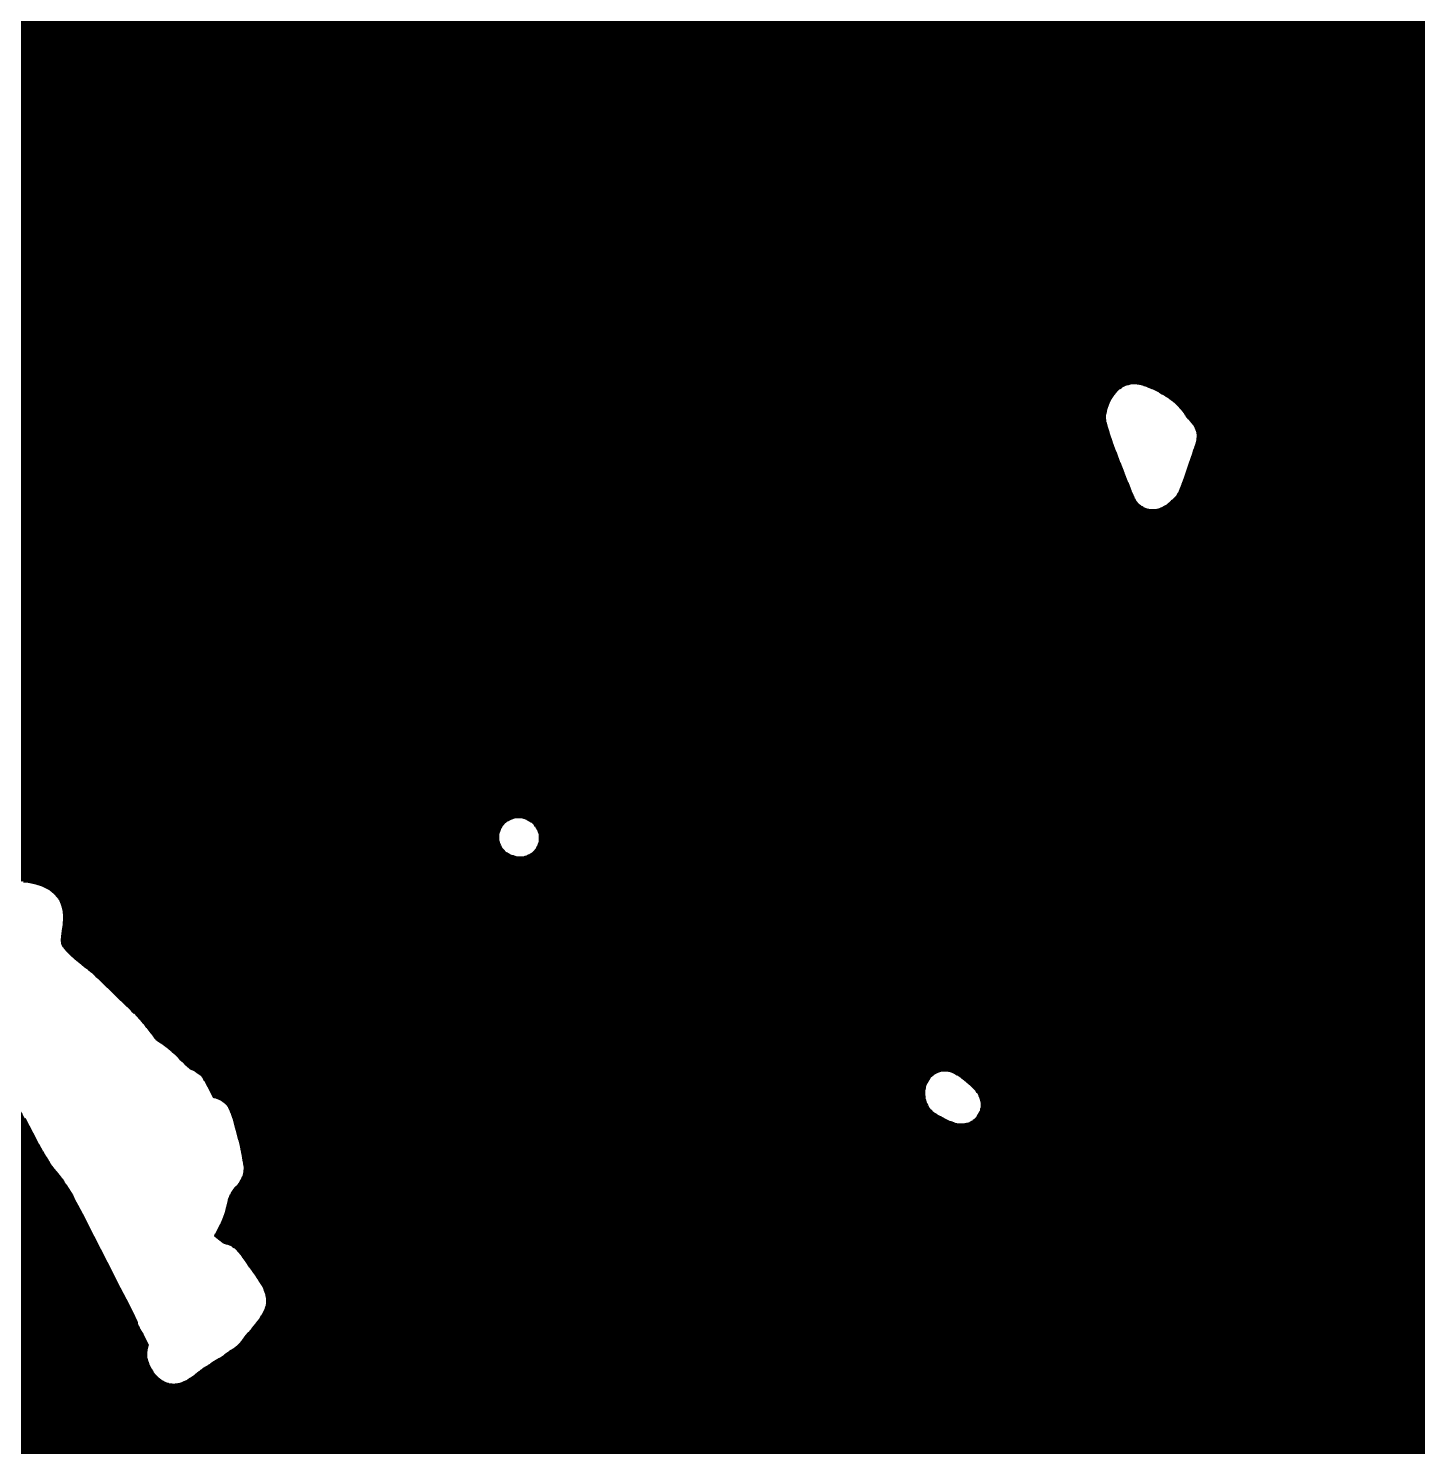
# Model space of a CAD drawing. Header units: metres. Extents: x 729569 to 733474, y 1423763 to 1426173.
# Drawn here: x 731712.4 to 731925.4, y 1425109 to 1425326.5 of the extents above; entities that cross this region are included whole.
import ezdxf

# ---------------------------------------------------------------- set-up
doc = ezdxf.new("R2010")
doc.units = ezdxf.units.M
for name, color, linetype in [('GREEN_AREA', 7, 'Continuous'), ('PARCEL_BORDER', 7, 'Continuous'), ('PARCEL_L', 7, 'Continuous'), ('PARCEL_S', 7, 'Continuous'), ('ROADS_LOCAL', 7, 'Continuous'), ('ROADS_MAIN', 7, 'Continuous')]:
    doc.layers.add(name, color=color, linetype=linetype)

msp = doc.modelspace()

# ---------------------------------------------------------------- hatches: boundary and pattern name
at = {"layer": 'GREEN_AREA', "true_color": 0x96c896}
h = msp.add_hatch(dxfattribs=at)
h.set_pattern_fill('SOLID')
h.paths.add_polyline_path([(731883.71, 1425271.7), (731883.06, 1425271.89), (731882.47, 1425272.01), (731882.18, 1425272.05), (731881.89, 1425272.06), (731881.59, 1425272.05), (731881.01, 1425271.94), (731880.72, 1425271.86), (731880.44, 1425271.76), (731880.17, 1425271.62), (731879.92, 1425271.47), (731879.45, 1425271.09), (731879.25, 1425270.9), (731879.07, 1425270.69), (731878.78, 1425270.33), (731878.57, 1425270.04), (731878.27, 1425269.55), (731878.07, 1425269.19), (731877.83, 1425268.65), (731877.72, 1425268.37), (731877.52, 1425267.54), (731877.46, 1425267.19), (731877.45, 1425266.77), (731877.48, 1425266.35), (731877.57, 1425265.88), (731877.72, 1425265.29), (731878.01, 1425264.39), (731878.48, 1425263.03), (731879.67, 1425259.84), (731880.89, 1425256.76), (731881.39, 1425255.53), (731881.85, 1425254.47), (731881.99, 1425254.21), (731882.14, 1425253.94), (731882.32, 1425253.7), (731882.54, 1425253.46), (731882.86, 1425253.19), (731833.56, 1425282.1), (731846.49, 1425304.15), (731918.21, 1425262.09), (731905.28, 1425240.04), (731883.44, 1425252.85), (731883.87, 1425252.69), (731884.2, 1425252.62), (731884.55, 1425252.57), (731884.84, 1425252.57), (731885.13, 1425252.59), (731885.48, 1425252.64), (731885.72, 1425252.7), (731886.1, 1425252.84), (731886.51, 1425253.04), (731886.98, 1425253.33), (731887.44, 1425253.73), (731887.67, 1425253.97), (731888, 1425254.22), (731888.24, 1425254.42), (731888.45, 1425254.64), (731888.64, 1425254.89), (731888.8, 1425255.15), (731888.93, 1425255.43), (731889.1, 1425255.84), (731890.05, 1425258.53), (731891.41, 1425262.47), (731891.6, 1425263.1), (731891.67, 1425263.51), (731891.69, 1425263.81), (731891.69, 1425264.1), (731891.66, 1425264.4), (731891.59, 1425264.69), (731891.5, 1425264.97), (731891.39, 1425265.24), (731891.24, 1425265.5), (731891.08, 1425265.74), (731890.81, 1425266.04), (731890.61, 1425266.31), (731890.41, 1425266.53), (731890.08, 1425266.84), (731889.88, 1425267.21), (731889.75, 1425267.41), (731889.31, 1425268.01), (731888.86, 1425268.52), (731888.53, 1425268.86), (731888, 1425269.32), (731887.47, 1425269.72), (731886.85, 1425270.15), (731886.29, 1425270.5), (731885.74, 1425270.82), (731885.21, 1425271.09), (731884.32, 1425271.48), (731883.71, 1425271.7)])
h.paths.add_polyline_path([(731857.43, 1425268.22), (731870.26, 1425290.09), (731846.52, 1425304.01), (731833.69, 1425282.13), (731857.43, 1425268.22)])
h = msp.add_hatch(dxfattribs=at)
h.set_pattern_fill('SOLID')
h.paths.add_polyline_path([(731929.44, 1425255.51), (731844.32, 1425110.34), (731843.44, 1425110.85), (731928.56, 1425256.02), (731929.44, 1425255.51)])
h = msp.add_hatch(dxfattribs=at)
h.set_pattern_fill('SOLID')
h.paths.add_polyline_path([(731701.41, 1425176.21), (731706.44, 1425169.43), (731706.48, 1425169.26), (731706.58, 1425168.99), (731706.8, 1425168.53), (731708.35, 1425165.83), (731709.23, 1425164.24), (731710.03, 1425162.72), (731713.45, 1425156.09), (731714.15, 1425154.77), (731715.01, 1425153.3), (731715.62, 1425152.37), (731716.23, 1425151.53), (731717.06, 1425150.55), (731717.26, 1425150.29), (731718.08, 1425149.07), (731718.77, 1425147.95), (731719.11, 1425147.37), (731719.86, 1425145.95), (731723.32, 1425139.23), (731728.91, 1425128.27), (731728.98, 1425127.95), (731729.05, 1425127.67), (731729.15, 1425127.41), (731729.38, 1425126.99), (731729.5, 1425126.78), (731729.67, 1425126.55), (731729.74, 1425126.43), (731730.42, 1425125.07), (731730.67, 1425124.55), (731730.59, 1425124.35), (731730.53, 1425124.07), (731730.42, 1425123.43), (731730.41, 1425123.1), (731730.44, 1425122.77), (731730.59, 1425122.1), (731730.66, 1425121.86), (731730.75, 1425121.63), (731730.94, 1425121.2), (731731.14, 1425120.83), (731731.4, 1425120.41), (731731.54, 1425120.2), (731731.7, 1425120), (731732.16, 1425119.51), (731732.6, 1425119.16), (731732.87, 1425118.98), (731733.3, 1425118.76), (731733.54, 1425118.67), (731733.79, 1425118.59), (731734.12, 1425118.52), (731734.38, 1425118.49), (731734.69, 1425118.47), (731734.94, 1425118.49), (731735.18, 1425118.52), (731735.66, 1425118.62), (731736.25, 1425118.85), (731736.64, 1425119.04), (731737.3, 1425119.45), (731737.92, 1425119.89), (731738.91, 1425120.68), (731720.87, 1425089.91), (731649.15, 1425131.96), (731685.57, 1425194.07), (731633.22, 1425224.77), (731633.34, 1425224.77), (731692.96, 1425189.81), (731692.96, 1425189.52), (731692.99, 1425189.24), (731693.09, 1425188.79), (731693.17, 1425188.53), (731693.45, 1425187.87), (731694.02, 1425186.84), (731694.96, 1425185.33), (731696.05, 1425183.72), (731697.3, 1425181.92), (731698.65, 1425180.01), (731701.41, 1425176.21)])
h.paths.add_polyline_path([(731693.17, 1425188.25), (731693.07, 1425188.5), (731692.95, 1425188.95), (731692.89, 1425189.23), (731692.87, 1425189.51), (731692.86, 1425189.75), (731685.64, 1425193.99), (731671.04, 1425169.09), (731694.77, 1425155.18), (731704.53, 1425171.82), (731702.6, 1425174.42), (731699.95, 1425178.04), (731697.21, 1425181.86), (731695.97, 1425183.66), (731694.88, 1425185.28), (731694.01, 1425186.65), (731693.49, 1425187.58), (731693.17, 1425188.25)])
h = msp.add_hatch(dxfattribs=at)
h.set_pattern_fill('SOLID')
h.paths.add_polyline_path([(731850.87, 1425160.39), (731851.31, 1425160.03), (731852, 1425159.6), (731852.79, 1425159.17), (731853.58, 1425158.81), (731856.6, 1425157.04), (731833.08, 1425116.92), (731761.37, 1425158.98), (731784.89, 1425199.09), (731850.87, 1425160.39)])
h.paths.add_polyline_path([(731847.65, 1425141.96), (731776.1, 1425183.91), (731761.5, 1425159.01), (731833.05, 1425117.06), (731847.65, 1425141.96)])
h = msp.add_hatch(dxfattribs=at)
h.set_pattern_fill('SOLID')
h.paths.add_polyline_path([(731746.97, 1425135.71), (731745.79, 1425137.4), (731745.18, 1425138.23), (731744.59, 1425138.97), (731744.17, 1425139.42), (731743.96, 1425139.59), (731743.74, 1425139.74), (731743.5, 1425139.88), (731743.25, 1425139.99), (731742.99, 1425140.08), (731742.42, 1425140.23), (731741, 1425141.29), (731741.55, 1425142.31), (731741.95, 1425143.11), (731742.4, 1425144.12), (731742.58, 1425144.67), (731742.78, 1425145.38), (731743.11, 1425146.76), (731743.18, 1425146.99), (731743.43, 1425147.58), (731743.54, 1425147.82), (731743.8, 1425148.26), (731743.91, 1425148.4), (731744.34, 1425148.87), (731744.68, 1425149.27), (731744.88, 1425149.52), (731745.04, 1425149.8), (731745.28, 1425150.29), (731745.38, 1425150.54), (731745.45, 1425150.81), (731745.49, 1425151.08), (731745.54, 1425151.61), (731745.54, 1425151.89), (731745.51, 1425152.15), (731745.47, 1425152.4), (731745.33, 1425153.02), (731745.17, 1425154.08), (731745.06, 1425154.62), (731744.71, 1425156.07), (731744.15, 1425158.21), (731743.81, 1425159.36), (731743.54, 1425160.15), (731757.32, 1425152.07), (731747.38, 1425135.12), (731746.97, 1425135.71)])
at = {"layer": 'PARCEL_L', "true_color": 0xffffc8}
h = msp.add_hatch(dxfattribs=at)
h.set_pattern_fill('SOLID')
h.paths.add_polyline_path([(731816.1, 1425416.69), (731820.03, 1425412.54), (731820.38, 1425412.2), (731820.76, 1425411.91), (731883.47, 1425367.22), (731850.53, 1425311.05), (731778.81, 1425353.1), (731816.1, 1425416.69)])
h = msp.add_hatch(dxfattribs=at)
h.set_pattern_fill('SOLID')
h.paths.add_polyline_path([(731738.32, 1425284.04), (731666.6, 1425326.09), (731703.05, 1425388.25), (731774.77, 1425346.2), (731738.32, 1425284.04)])
h = msp.add_hatch(dxfattribs=at)
h.set_pattern_fill('SOLID')
h.paths.add_polyline_path([(731883.47, 1425367.22), (731951.44, 1425318.77), (731922.25, 1425269), (731850.53, 1425311.05), (731883.47, 1425367.22)])
h = msp.add_hatch(dxfattribs=at)
h.set_pattern_fill('SOLID')
h.paths.add_polyline_path([(731810.04, 1425241.98), (731738.32, 1425284.04), (731774.77, 1425346.2), (731846.49, 1425304.15), (731810.04, 1425241.98)])
h = msp.add_hatch(dxfattribs=at)
h.set_pattern_fill('SOLID')
h.paths.add_polyline_path([(731666.6, 1425326.09), (731738.32, 1425284.04), (731689.65, 1425201.03), (731646.54, 1425226.3), (731646.78, 1425226.64), (731647.09, 1425227.15), (731647.35, 1425227.65), (731647.45, 1425227.92), (731647.56, 1425228.33), (731647.62, 1425228.66), (731647.63, 1425228.99), (731647.62, 1425229.32), (731647.56, 1425229.73), (731647.48, 1425230.01), (731647.38, 1425230.29), (731647.25, 1425230.55), (731647.1, 1425230.8), (731646.93, 1425231.03), (731646.73, 1425231.25), (731646.46, 1425231.48), (731646.46, 1425232.86), (731646.35, 1425234.16), (731646.27, 1425234.6), (731646.09, 1425235.33), (731646.01, 1425235.62), (731645.89, 1425235.9), (731645.68, 1425236.35), (731645.51, 1425236.64), (731645.13, 1425237.15), (731644.96, 1425237.35), (731644.66, 1425237.63), (731644.33, 1425237.88), (731643.99, 1425238.09), (731643.48, 1425238.32), (731643.18, 1425238.43), (731642.87, 1425238.51), (731642.13, 1425238.64), (731641.07, 1425238.66), (731640.7, 1425238.65), (731639.54, 1425238.52), (731637.96, 1425238.23), (731636.71, 1425237.94), (731635.37, 1425237.6), (731635.19, 1425237.65), (731634.86, 1425237.7), (731634.33, 1425237.75), (731634.07, 1425237.75), (731633.81, 1425237.72), (731633.56, 1425237.67), (731632.98, 1425237.52), (731632.11, 1425237.26), (731629.36, 1425236.37), (731623.52, 1425239.8), (731622.96, 1425240.32), (731622.45, 1425240.76), (731621.82, 1425241.27), (731621.32, 1425241.65), (731620.78, 1425242.04), (731620.18, 1425242.43), (731619.33, 1425242.89), (731618.14, 1425243.44), (731666.6, 1425326.09)])
h = msp.add_hatch(dxfattribs=at)
h.set_pattern_fill('SOLID')
h.paths.add_polyline_path([(731738.32, 1425284.04), (731810.04, 1425241.98), (731788.56, 1425205.36), (731788.35, 1425205.42), (731788.06, 1425205.49), (731787.76, 1425205.52), (731787.46, 1425205.52), (731787.16, 1425205.49), (731786.87, 1425205.44), (731786.46, 1425205.31), (731786.16, 1425205.18), (731785.88, 1425205.03), (731785.55, 1425204.81), (731785.33, 1425204.62), (731785.13, 1425204.41), (731784.94, 1425204.18), (731784.78, 1425203.93), (731784.65, 1425203.67), (731784.54, 1425203.39), (731784.46, 1425203.11), (731784.41, 1425202.82), (731784.39, 1425202.53), (731784.39, 1425202.23), (731784.42, 1425201.94), (731784.49, 1425201.65), (731784.58, 1425201.37), (731784.69, 1425201.1), (731784.84, 1425200.84), (731785.01, 1425200.6), (731785.2, 1425200.38), (731785.49, 1425200.11), (731761.37, 1425158.98), (731721.08, 1425182.6), (731720.99, 1425182.67), (731720.31, 1425183.2), (731719.59, 1425183.8), (731718.87, 1425184.44), (731718.26, 1425185.07), (731717.82, 1425185.62), (731717.62, 1425185.97), (731717.55, 1425186.21), (731717.52, 1425186.63), (731717.56, 1425187.27), (731717.78, 1425188.97), (731717.85, 1425189.97), (731717.85, 1425190.41), (731717.81, 1425190.98), (731717.77, 1425191.28), (731717.71, 1425191.57), (731717.5, 1425192.23), (731717.27, 1425192.72), (731716.97, 1425193.18), (731716.74, 1425193.47), (731716.38, 1425193.85), (731716.07, 1425194.12), (731715.55, 1425194.51), (731714.85, 1425194.89), (731714.63, 1425194.99), (731713.72, 1425195.31), (731713.35, 1425195.4), (731712.39, 1425195.58), (731711.62, 1425195.67), (731709.98, 1425195.8), (731709.19, 1425195.84), (731708.31, 1425195.82), (731707.5, 1425195.75), (731705.59, 1425195.45), (731705, 1425195.38), (731704.31, 1425195.34), (731701.59, 1425195.23), (731700.74, 1425195.16), (731699.86, 1425195.04), (731689.65, 1425201.03), (731738.32, 1425284.04)])
h = msp.add_hatch(dxfattribs=at)
h.set_pattern_fill('SOLID')
h.paths.add_polyline_path([(731905.28, 1425240.04), (731856.6, 1425157.04), (731853.58, 1425158.81), (731854.23, 1425158.57), (731854.7, 1425158.45), (731855.26, 1425158.36), (731855.6, 1425158.36), (731856.03, 1425158.41), (731856.3, 1425158.47), (731856.57, 1425158.55), (731856.83, 1425158.66), (731857.08, 1425158.79), (731857.31, 1425158.95), (731857.55, 1425159.14), (731857.77, 1425159.36), (731857.97, 1425159.59), (731858.14, 1425159.84), (731858.28, 1425160.11), (731858.4, 1425160.4), (731858.49, 1425160.72), (731858.55, 1425161.01), (731858.57, 1425161.31), (731858.57, 1425161.6), (731858.54, 1425161.9), (731858.48, 1425162.18), (731858.35, 1425162.56), (731858.23, 1425162.84), (731858.09, 1425163.11), (731857.75, 1425163.57), (731857.49, 1425163.86), (731856.96, 1425164.39), (731856.22, 1425165.02), (731855.45, 1425165.62), (731855, 1425165.94), (731854.58, 1425166.2), (731854.37, 1425166.32), (731854.06, 1425166.45), (731853.78, 1425166.55), (731853.49, 1425166.62), (731853.2, 1425166.66), (731852.88, 1425166.67), (731852.56, 1425166.66), (731852.26, 1425166.6), (731851.95, 1425166.52), (731851.66, 1425166.41), (731851.36, 1425166.25), (731851.09, 1425166.07), (731850.84, 1425165.86), (731850.62, 1425165.63), (731850.38, 1425165.34), (731850.22, 1425165.08), (731850.02, 1425164.68), (731849.91, 1425164.36), (731849.83, 1425164.03), (731849.74, 1425163.5), (731849.73, 1425163.2), (731849.76, 1425162.61), (731849.8, 1425162.33), (731849.95, 1425161.79), (731850.05, 1425161.53), (731850.17, 1425161.27), (731850.31, 1425161.03), (731850.48, 1425160.8), (731850.67, 1425160.58), (731850.86, 1425160.41), (731784.89, 1425199.09), (731785.49, 1425200.11), (731785.64, 1425199.99), (731785.89, 1425199.83), (731786.15, 1425199.7), (731786.42, 1425199.59), (731786.71, 1425199.51), (731787.11, 1425199.4), (731787.4, 1425199.34), (731787.69, 1425199.32), (731787.98, 1425199.32), (731788.27, 1425199.35), (731788.56, 1425199.41), (731788.84, 1425199.5), (731789.11, 1425199.61), (731789.37, 1425199.75), (731789.61, 1425199.91), (731789.84, 1425200.1), (731790.04, 1425200.3), (731790.23, 1425200.53), (731790.39, 1425200.77), (731790.53, 1425201.03), (731790.64, 1425201.3), (731790.72, 1425201.58), (731790.78, 1425201.87), (731790.81, 1425202.16), (731790.81, 1425202.47), (731790.78, 1425202.76), (731790.73, 1425203.05), (731790.64, 1425203.33), (731790.53, 1425203.6), (731790.39, 1425203.86), (731790.23, 1425204.11), (731790.01, 1425204.38), (731789.8, 1425204.59), (731789.5, 1425204.85), (731789.17, 1425205.07), (731788.91, 1425205.21), (731788.56, 1425205.36), (731833.56, 1425282.1), (731882.86, 1425253.19), (731883, 1425253.09), (731883.26, 1425252.93), (731883.44, 1425252.85), (731905.28, 1425240.04)])
h = msp.add_hatch(dxfattribs=at)
h.set_pattern_fill('SOLID')
h.paths.add_polyline_path([(731964.71, 1425151.29), (731892.99, 1425193.35), (731929.44, 1425255.51), (732001.16, 1425213.46), (731964.71, 1425151.29)])
h = msp.add_hatch(dxfattribs=at)
h.set_pattern_fill('SOLID')
h.paths.add_polyline_path([(731892.99, 1425193.35), (731964.71, 1425151.29), (731916.04, 1425068.29), (731844.32, 1425110.34), (731892.99, 1425193.35)])
h = msp.add_hatch(dxfattribs=at)
h.set_pattern_fill('SOLID')
h.paths.add_polyline_path([(731757.32, 1425152.07), (731829.04, 1425110.02), (731792.59, 1425047.86), (731720.87, 1425089.91), (731738.91, 1425120.68), (731739.23, 1425120.93), (731739.76, 1425121.23), (731740.38, 1425121.61), (731743.25, 1425123.48), (731743.98, 1425123.98), (731744.47, 1425124.37), (731744.87, 1425124.78), (731745.09, 1425125.03), (731745.62, 1425125.76), (731746.72, 1425127.06), (731747.29, 1425127.76), (731747.94, 1425128.62), (731748.39, 1425129.31), (731748.54, 1425129.58), (731748.72, 1425129.97), (731748.85, 1425130.35), (731748.92, 1425130.65), (731748.96, 1425130.98), (731748.98, 1425131.35), (731748.96, 1425131.73), (731748.9, 1425132.17), (731748.84, 1425132.44), (731748.75, 1425132.71), (731748.56, 1425133.19), (731748.26, 1425133.73), (731747.38, 1425135.12), (731757.32, 1425152.07)])
at = {"layer": 'PARCEL_S', "true_color": 0xffc8c8}
h = msp.add_hatch(dxfattribs=at)
h.set_pattern_fill('SOLID')
h.paths.add_polyline_path([(731833.69, 1425282.13), (731846.52, 1425304.01), (731870.26, 1425290.09), (731857.43, 1425268.22), (731833.69, 1425282.13)])
h = msp.add_hatch(dxfattribs=at)
h.set_pattern_fill('SOLID')
h.paths.add_polyline_path([(731799.84, 1425170), (731785.24, 1425145.1), (731761.5, 1425159.01), (731776.1, 1425183.91), (731799.84, 1425170)])
h = msp.add_hatch(dxfattribs=at)
h.set_pattern_fill('SOLID')
h.paths.add_polyline_path([(731799.84, 1425170), (731823.74, 1425155.98), (731809.14, 1425131.08), (731785.24, 1425145.1), (731799.84, 1425170)])
h = msp.add_hatch(dxfattribs=at)
h.set_pattern_fill('SOLID')
h.paths.add_polyline_path([(731823.74, 1425155.98), (731847.65, 1425141.96), (731833.05, 1425117.06), (731809.14, 1425131.08), (731823.74, 1425155.98)])
at = {"layer": 'ROADS_LOCAL', "true_color": 0xff00ff}
h = msp.add_hatch(dxfattribs=at)
h.set_pattern_fill('SOLID')
h.paths.add_polyline_path([(731558.73, 1425472.87), (731559.37, 1425473.97), (731559.56, 1425474.09), (731560.06, 1425474.51), (731560.51, 1425474.97), (731560.92, 1425475.48), (731561.27, 1425476.02), (731561.57, 1425476.59), (731561.81, 1425477.19), (731561.99, 1425477.82), (731562.11, 1425478.45), (731562.13, 1425478.68), (731562.78, 1425479.77), (731922.25, 1425269), (731921.61, 1425267.9), (731921.42, 1425267.77), (731920.92, 1425267.36), (731920.47, 1425266.9), (731920.07, 1425266.39), (731919.71, 1425265.85), (731919.41, 1425265.27), (731919.17, 1425264.67), (731918.99, 1425264.05), (731918.87, 1425263.42), (731918.85, 1425263.19), (731918.21, 1425262.09), (731558.73, 1425472.87)])
h = msp.add_hatch(dxfattribs=at)
h.set_pattern_fill('SOLID')
h.paths.add_polyline_path([(731743.54, 1425160.15), (731743.4, 1425160.49), (731743.21, 1425160.87), (731743.01, 1425161.2), (731742.86, 1425161.39), (731742.69, 1425161.57), (731742.47, 1425161.78), (731742.26, 1425161.94), (731742.04, 1425162.08), (731741.75, 1425162.24), (731741.51, 1425162.34), (731741.26, 1425162.42), (731740.84, 1425162.51), (731739.62, 1425164.88), (731739.29, 1425165.42), (731739.13, 1425165.64), (731738.95, 1425165.85), (731738.75, 1425166.05), (731738.53, 1425166.22), (731738.03, 1425166.56), (731737.73, 1425166.71), (731737.4, 1425166.85), (731736.83, 1425167.34), (731736.01, 1425168.07), (731734.41, 1425169.64), (731733.89, 1425170.11), (731733.29, 1425170.57), (731732.37, 1425171.17), (731732.18, 1425171.31), (731732.02, 1425171.43), (731731.83, 1425171.64), (731731.48, 1425172.07), (731730.03, 1425173.94), (731729.52, 1425174.53), (731729.04, 1425175.05), (731728.62, 1425175.48), (731722.13, 1425181.74), (731721.63, 1425182.17), (731721.08, 1425182.6), (731833.08, 1425116.92), (731832.44, 1425115.83), (731832.25, 1425115.7), (731831.76, 1425115.29), (731831.3, 1425114.82), (731830.9, 1425114.32), (731830.54, 1425113.78), (731830.24, 1425113.2), (731830, 1425112.6), (731829.82, 1425111.98), (731829.7, 1425111.34), (731829.68, 1425111.12), (731829.04, 1425110.02), (731743.54, 1425160.15)])
h = msp.add_hatch(dxfattribs=at)
h.set_pattern_fill('SOLID')
h.paths.add_polyline_path([(732065.49, 1424971.38), (731839.39, 1425103.95), (731840.03, 1425105.05), (731840.22, 1425105.18), (731840.72, 1425105.59), (731841.17, 1425106.05), (731841.58, 1425106.56), (731841.93, 1425107.1), (731842.23, 1425107.67), (731842.47, 1425108.27), (731842.65, 1425108.9), (731842.77, 1425109.53), (731842.8, 1425109.76), (731843.44, 1425110.85), (732070.28, 1424977.84), (732065.49, 1424971.38)])
at = {"layer": 'ROADS_MAIN', "true_color": 0xff0000}
h = msp.add_hatch(dxfattribs=at)
h.set_pattern_fill('SOLID')
h.paths.add_polyline_path([(731473.01, 1424502.83), (731473.03, 1424503.06), (731473.15, 1424503.69), (731473.33, 1424504.31), (731473.58, 1424504.92), (731473.88, 1424505.49), (731474.23, 1424506.03), (731474.64, 1424506.54), (731475.09, 1424507), (731475.59, 1424507.41), (731475.78, 1424507.54), (731562.18, 1424654.9), (731562.2, 1424655.13), (731562.32, 1424655.76), (731562.5, 1424656.39), (731562.74, 1424656.99), (731563.04, 1424657.56), (731563.4, 1424658.1), (731563.8, 1424658.61), (731564.26, 1424659.07), (731564.75, 1424659.49), (731564.94, 1424659.61), (731651.35, 1424806.97), (731651.37, 1424807.2), (731651.49, 1424807.84), (731651.67, 1424808.46), (731651.91, 1424809.06), (731652.21, 1424809.63), (731652.56, 1424810.17), (731652.97, 1424810.68), (731653.42, 1424811.14), (731653.92, 1424811.56), (731654.11, 1424811.69), (731740.51, 1424959.04), (731740.53, 1424959.27), (731740.65, 1424959.91), (731740.84, 1424960.53), (731741.08, 1424961.13), (731741.38, 1424961.7), (731741.73, 1424962.25), (731742.14, 1424962.75), (731742.59, 1424963.21), (731743.09, 1424963.63), (731743.28, 1424963.76), (731829.68, 1425111.12), (731829.7, 1425111.34), (731829.82, 1425111.98), (731830, 1425112.6), (731830.24, 1425113.2), (731830.54, 1425113.78), (731830.9, 1425114.32), (731831.3, 1425114.82), (731831.76, 1425115.29), (731832.25, 1425115.7), (731832.44, 1425115.83), (731918.85, 1425263.19), (731918.87, 1425263.42), (731918.99, 1425264.05), (731919.17, 1425264.67), (731919.41, 1425265.27), (731919.71, 1425265.85), (731920.07, 1425266.39), (731920.47, 1425266.9), (731920.92, 1425267.36), (731921.42, 1425267.77), (731921.61, 1425267.9), (731951.44, 1425318.77), (731961.25, 1425311.78), (731931.96, 1425261.83), (731931.94, 1425261.6), (731931.82, 1425260.97), (731931.64, 1425260.35), (731931.4, 1425259.75), (731931.1, 1425259.17), (731930.74, 1425258.63), (731930.34, 1425258.13), (731929.88, 1425257.66), (731929.39, 1425257.25), (731929.2, 1425257.12), (731842.8, 1425109.76), (731842.77, 1425109.53), (731842.65, 1425108.9), (731842.47, 1425108.27), (731842.23, 1425107.67), (731841.93, 1425107.1), (731841.58, 1425106.56), (731841.17, 1425106.05), (731840.72, 1425105.59), (731840.22, 1425105.18), (731840.03, 1425105.05), (731753.63, 1424957.69), (731753.61, 1424957.46), (731753.49, 1424956.82), (731753.31, 1424956.2), (731753.06, 1424955.6), (731752.76, 1424955.03), (731752.41, 1424954.49), (731752, 1424953.98), (731751.55, 1424953.52), (731751.05, 1424953.1), (731750.86, 1424952.97), (731664.46, 1424805.62), (731664.44, 1424805.39), (731664.32, 1424804.75), (731664.14, 1424804.13), (731663.9, 1424803.53), (731663.6, 1424802.96), (731663.24, 1424802.41), (731662.84, 1424801.91), (731662.38, 1424801.45), (731661.89, 1424801.03), (731661.7, 1424800.9), (731575.29, 1424653.54), (731575.27, 1424653.32), (731575.15, 1424652.68), (731574.97, 1424652.06), (731574.73, 1424651.46), (731574.43, 1424650.88), (731574.08, 1424650.34), (731573.67, 1424649.84), (731573.22, 1424649.38), (731572.72, 1424648.96), (731572.53, 1424648.83), (731486.13, 1424501.47), (731486.11, 1424501.25), (731485.99, 1424500.61), (731485.81, 1424499.99), (731485.56, 1424499.39), (731485.26, 1424498.81), (731484.91, 1424498.27), (731484.5, 1424497.77), (731484.05, 1424497.3), (731483.55, 1424496.89), (731483.36, 1424496.76), (731453.4, 1424445.65), (731453.29, 1424446.02), (731453.21, 1424446.4), (731452.94, 1424448.37), (731452.79, 1424449.29), (731452.66, 1424449.95), (731452.44, 1424450.77), (731452.14, 1424451.6), (731451.85, 1424452.31), (731451.47, 1424453.06), (731451.27, 1424453.41), (731451.03, 1424453.75), (731450.86, 1424453.97), (731450.67, 1424454.17), (731450.25, 1424454.57), (731449.99, 1424454.75), (731449.64, 1424454.96), (731449.34, 1424455.1), (731448.98, 1424455.23), (731448.63, 1424455.3), (731448.35, 1424455.34), (731447.94, 1424455.36), (731447.66, 1424455.34), (731447.38, 1424455.3), (731446.94, 1424455.19), (731446.7, 1424455.11), (731446.2, 1424454.88), (731445.68, 1424454.56), (731444.76, 1424454.64), (731473.01, 1424502.83)])

# ---------------------------------------------------------------- linework, layer by layer
at = {"layer": 'PARCEL_BORDER', "lineweight": 50, "true_color": 0x323232}
for points in [[(731816.1, 1425416.69), (731820.03, 1425412.54), (731820.38, 1425412.2), (731820.76, 1425411.91), (731883.47, 1425367.22), (731850.53, 1425311.05), (731778.81, 1425353.1), (731816.1, 1425416.69)], [(731738.32, 1425284.04), (731666.6, 1425326.09), (731703.05, 1425388.25), (731774.77, 1425346.2), (731738.32, 1425284.04)], [(731883.47, 1425367.22), (731951.44, 1425318.77), (731922.25, 1425269), (731850.53, 1425311.05), (731883.47, 1425367.22)], [(731810.04, 1425241.98), (731738.32, 1425284.04), (731774.77, 1425346.2), (731846.49, 1425304.15), (731810.04, 1425241.98)], [(731833.69, 1425282.13), (731846.52, 1425304.01), (731870.26, 1425290.09), (731857.43, 1425268.22), (731833.69, 1425282.13)], [(731905.28, 1425240.04), (731856.6, 1425157.04), (731853.58, 1425158.81), (731853.82, 1425158.72), (731854.23, 1425158.57), (731854.46, 1425158.5), (731854.7, 1425158.45), (731854.92, 1425158.4), (731855.26, 1425158.36), (731855.6, 1425158.36), (731855.94, 1425158.4), (731856.03, 1425158.41), (731856.3, 1425158.47), (731856.57, 1425158.55), (731856.83, 1425158.66), (731857.08, 1425158.79), (731857.31, 1425158.95), (731857.53, 1425159.12), (731857.55, 1425159.14), (731857.77, 1425159.36), (731857.97, 1425159.59), (731858.14, 1425159.84), (731858.28, 1425160.11), (731858.4, 1425160.4), (731858.48, 1425160.69), (731858.49, 1425160.72), (731858.55, 1425161.01), (731858.57, 1425161.31), (731858.57, 1425161.6), (731858.54, 1425161.9), (731858.48, 1425162.18), (731858.39, 1425162.47), (731858.35, 1425162.56), (731858.23, 1425162.84), (731858.09, 1425163.11), (731857.92, 1425163.35), (731857.75, 1425163.57), (731857.49, 1425163.86), (731857.11, 1425164.24), (731856.96, 1425164.39), (731856.33, 1425164.93), (731856.22, 1425165.02), (731855.56, 1425165.54), (731855.45, 1425165.62), (731855, 1425165.94), (731854.82, 1425166.06), (731854.58, 1425166.2), (731854.37, 1425166.32), (731854.16, 1425166.41), (731854.06, 1425166.45), (731853.78, 1425166.55), (731853.49, 1425166.62), (731853.2, 1425166.66), (731852.9, 1425166.68), (731852.88, 1425166.67), (731852.56, 1425166.66), (731852.26, 1425166.6), (731851.95, 1425166.52), (731851.66, 1425166.41), (731851.38, 1425166.26), (731851.36, 1425166.25), (731851.09, 1425166.07), (731850.84, 1425165.86), (731850.62, 1425165.63), (731850.57, 1425165.58), (731850.38, 1425165.34), (731850.22, 1425165.08), (731850.08, 1425164.8), (731850.02, 1425164.68), (731849.91, 1425164.36), (731849.83, 1425164.03), (731849.78, 1425163.81), (731849.74, 1425163.5), (731849.73, 1425163.2), (731849.74, 1425162.89), (731849.76, 1425162.61), (731849.8, 1425162.33), (731849.87, 1425162.06), (731849.95, 1425161.79), (731850.05, 1425161.53), (731850.17, 1425161.27), (731850.31, 1425161.03), (731850.48, 1425160.8), (731850.67, 1425160.58), (731850.86, 1425160.41), (731784.89, 1425199.09), (731785.49, 1425200.11), (731785.64, 1425199.99), (731785.89, 1425199.83), (731786.15, 1425199.7), (731786.42, 1425199.59), (731786.71, 1425199.51), (731786.8, 1425199.49), (731786.83, 1425199.48), (731787.11, 1425199.4), (731787.4, 1425199.34), (731787.69, 1425199.32), (731787.98, 1425199.32), (731788.27, 1425199.35), (731788.56, 1425199.41), (731788.84, 1425199.5), (731789.11, 1425199.61), (731789.37, 1425199.75), (731789.61, 1425199.91), (731789.84, 1425200.1), (731790.04, 1425200.3), (731790.23, 1425200.53), (731790.39, 1425200.77), (731790.53, 1425201.03), (731790.64, 1425201.3), (731790.72, 1425201.58), (731790.78, 1425201.87), (731790.81, 1425202.16), (731790.81, 1425202.45), (731790.81, 1425202.47), (731790.78, 1425202.76), (731790.73, 1425203.05), (731790.64, 1425203.33), (731790.53, 1425203.6), (731790.39, 1425203.86), (731790.23, 1425204.11), (731790.2, 1425204.15), (731790.01, 1425204.38), (731789.8, 1425204.59), (731789.71, 1425204.68), (731789.5, 1425204.85), (731789.28, 1425205), (731789.17, 1425205.07), (731788.91, 1425205.21), (731788.63, 1425205.33), (731788.56, 1425205.36), (731833.56, 1425282.1), (731882.86, 1425253.19), (731883, 1425253.09), (731883.26, 1425252.93), (731883.44, 1425252.85), (731905.28, 1425240.04)], [(731964.71, 1425151.29), (731892.99, 1425193.35), (731929.44, 1425255.51), (732001.16, 1425213.46), (731964.71, 1425151.29)], [(731892.99, 1425193.35), (731964.71, 1425151.29), (731916.04, 1425068.29), (731844.32, 1425110.34), (731892.99, 1425193.35)], [(731799.84, 1425170), (731785.24, 1425145.1), (731761.5, 1425159.01), (731776.1, 1425183.91), (731799.84, 1425170)], [(731799.84, 1425170), (731823.74, 1425155.98), (731809.14, 1425131.08), (731785.24, 1425145.1), (731799.84, 1425170)], [(731823.74, 1425155.98), (731847.65, 1425141.96), (731833.05, 1425117.06), (731809.14, 1425131.08), (731823.74, 1425155.98)]]:
    msp.add_lwpolyline(points, close=True, dxfattribs=at)
for points in [[(731666.6, 1425326.09), (731738.32, 1425284.04), (731689.65, 1425201.03)], [(731689.65, 1425201.03), (731738.32, 1425284.04), (731738.32, 1425284.04), (731810.04, 1425241.98), (731788.56, 1425205.36), (731788.35, 1425205.42), (731788.06, 1425205.49), (731787.76, 1425205.52), (731787.46, 1425205.52), (731787.16, 1425205.49), (731786.87, 1425205.44), (731786.58, 1425205.35), (731786.46, 1425205.31), (731786.16, 1425205.18), (731785.88, 1425205.03), (731785.8, 1425204.98), (731785.55, 1425204.81), (731785.33, 1425204.62), (731785.13, 1425204.41), (731784.94, 1425204.18), (731784.78, 1425203.93), (731784.65, 1425203.67), (731784.54, 1425203.39), (731784.46, 1425203.11), (731784.41, 1425202.82), (731784.39, 1425202.53), (731784.39, 1425202.23), (731784.42, 1425201.94), (731784.49, 1425201.65), (731784.58, 1425201.37), (731784.69, 1425201.1), (731784.84, 1425200.84), (731785.01, 1425200.6), (731785.2, 1425200.38), (731785.41, 1425200.17), (731785.49, 1425200.11), (731761.37, 1425158.98), (731721.08, 1425182.6), (731720.99, 1425182.67), (731720.31, 1425183.2), (731719.59, 1425183.8), (731718.87, 1425184.44), (731718.26, 1425185.07), (731717.82, 1425185.62), (731717.62, 1425185.97), (731717.55, 1425186.21), (731717.52, 1425186.63), (731717.56, 1425187.27), (731717.66, 1425188.1), (731717.78, 1425188.97), (731717.8, 1425189.17), (731717.85, 1425189.97), (731717.85, 1425190.41), (731717.81, 1425190.98), (731717.77, 1425191.28), (731717.71, 1425191.57), (731717.6, 1425191.94), (731717.5, 1425192.23), (731717.38, 1425192.5), (731717.27, 1425192.72), (731717.04, 1425193.08), (731716.97, 1425193.18), (731716.83, 1425193.37), (731716.74, 1425193.47), (731716.57, 1425193.66), (731716.38, 1425193.85), (731716.07, 1425194.12), (731715.75, 1425194.36), (731715.55, 1425194.51), (731715.33, 1425194.63), (731714.85, 1425194.89), (731714.63, 1425194.99), (731714.39, 1425195.08), (731713.72, 1425195.31), (731713.35, 1425195.4), (731712.62, 1425195.54), (731712.39, 1425195.58), (731711.62, 1425195.67)], [(731720.87, 1425089.91), (731738.91, 1425120.68), (731739.1, 1425120.83), (731739.23, 1425120.93), (731739.32, 1425120.98), (731739.46, 1425121.06), (731739.47, 1425121.07), (731739.68, 1425121.19), (731739.76, 1425121.23), (731740, 1425121.37), (731740.07, 1425121.42), (731740.38, 1425121.61), (731740.4, 1425121.62), (731740.97, 1425121.99), (731740.98, 1425122), (731741.71, 1425122.46), (731741.72, 1425122.47), (731742.5, 1425122.98), (731742.52, 1425122.99), (731743.25, 1425123.48), (731743.28, 1425123.5), (731743.86, 1425123.9), (731743.98, 1425123.98), (731744.29, 1425124.22), (731744.47, 1425124.37), (731744.64, 1425124.54), (731744.87, 1425124.78), (731745.09, 1425125.03), (731745.27, 1425125.26), (731745.36, 1425125.39), (731745.51, 1425125.61), (731745.62, 1425125.76), (731745.78, 1425125.96), (731746.19, 1425126.43), (731746.2, 1425126.44), (731746.72, 1425127.06), (731746.75, 1425127.1), (731747.29, 1425127.76), (731747.35, 1425127.84), (731747.84, 1425128.48), (731747.94, 1425128.62), (731748.24, 1425129.07), (731748.39, 1425129.31), (731748.54, 1425129.58), (731748.72, 1425129.97), (731748.77, 1425130.12), (731748.85, 1425130.35), (731748.91, 1425130.59), (731748.92, 1425130.65), (731748.96, 1425130.98), (731748.97, 1425131.06), (731748.98, 1425131.35), (731748.98, 1425131.49), (731748.96, 1425131.73), (731748.93, 1425131.96), (731748.9, 1425132.17), (731748.84, 1425132.44), (731748.75, 1425132.71), (731748.65, 1425132.97), (731748.56, 1425133.19), (731748.45, 1425133.41), (731748.26, 1425133.73), (731748.16, 1425133.9), (731747.96, 1425134.2), (731747.75, 1425134.53), (731747.74, 1425134.54), (731747.47, 1425134.97), (731747.42, 1425135.04), (731747.38, 1425135.12), (731757.32, 1425152.07), (731757.32, 1425152.07), (731829.04, 1425110.02), (731792.59, 1425047.86)]]:
    msp.add_lwpolyline(points, dxfattribs=at)
at = {"layer": 'PARCEL_BORDER', "lineweight": 50, "true_color": 0x326432}
for points in [[(731883.71, 1425271.7), (731883.45, 1425271.78), (731883.41, 1425271.79), (731883.06, 1425271.89), (731882.79, 1425271.95), (731882.47, 1425272.01), (731882.18, 1425272.05), (731881.89, 1425272.06), (731881.59, 1425272.05), (731881.3, 1425272), (731881.01, 1425271.94), (731880.72, 1425271.86), (731880.44, 1425271.76), (731880.17, 1425271.62), (731879.92, 1425271.47), (731879.68, 1425271.28), (731879.45, 1425271.09), (731879.25, 1425270.9), (731879.07, 1425270.69), (731878.78, 1425270.33), (731878.57, 1425270.04), (731878.27, 1425269.55), (731878.07, 1425269.19), (731877.83, 1425268.65), (731877.72, 1425268.37), (731877.64, 1425268.08), (731877.52, 1425267.54), (731877.46, 1425267.19), (731877.45, 1425266.84), (731877.45, 1425266.77), (731877.48, 1425266.35), (731877.51, 1425266.15), (731877.57, 1425265.88), (731877.68, 1425265.44), (731877.72, 1425265.29), (731877.98, 1425264.48), (731878.01, 1425264.39), (731878.46, 1425263.08), (731878.48, 1425263.03), (731879.04, 1425261.51), (731879.05, 1425261.48), (731879.66, 1425259.87), (731879.67, 1425259.84), (731880.29, 1425258.25), (731880.3, 1425258.23), (731880.88, 1425256.78), (731880.89, 1425256.76), (731881.38, 1425255.57), (731881.39, 1425255.53), (731881.68, 1425254.85), (731881.71, 1425254.78), (731881.85, 1425254.47), (731881.93, 1425254.31), (731881.99, 1425254.21), (731882.14, 1425253.94), (731882.32, 1425253.7), (731882.34, 1425253.68), (731882.54, 1425253.46), (731882.76, 1425253.26), (731882.86, 1425253.19), (731833.56, 1425282.1), (731846.49, 1425304.15), (731918.21, 1425262.09), (731905.28, 1425240.04), (731883.44, 1425252.85), (731883.53, 1425252.81), (731883.56, 1425252.8), (731883.87, 1425252.69), (731884.2, 1425252.62), (731884.26, 1425252.6), (731884.55, 1425252.57), (731884.84, 1425252.57), (731885.13, 1425252.59), (731885.24, 1425252.6), (731885.48, 1425252.64), (731885.72, 1425252.7), (731885.95, 1425252.78), (731886.1, 1425252.84), (731886.31, 1425252.93), (731886.51, 1425253.04), (731886.71, 1425253.15), (731886.98, 1425253.33), (731887.24, 1425253.55), (731887.44, 1425253.73), (731887.6, 1425253.89), (731887.67, 1425253.97), (731887.86, 1425254.1), (731888, 1425254.22), (731888.24, 1425254.42), (731888.45, 1425254.64), (731888.64, 1425254.89), (731888.8, 1425255.15), (731888.93, 1425255.43), (731889.05, 1425255.71), (731889.1, 1425255.84), (731889.34, 1425256.5), (731889.35, 1425256.53), (731889.68, 1425257.45), (731889.68, 1425257.47), (731890.05, 1425258.53), (731890.05, 1425258.54), (731890.43, 1425259.62), (731890.43, 1425259.62), (731890.76, 1425260.6), (731890.77, 1425260.6), (731891.02, 1425261.35), (731891.02, 1425261.36), (731891.15, 1425261.74), (731891.28, 1425262.1), (731891.41, 1425262.47), (731891.44, 1425262.56), (731891.53, 1425262.85), (731891.6, 1425263.1), (731891.64, 1425263.35), (731891.67, 1425263.51), (731891.69, 1425263.81), (731891.69, 1425264.1), (731891.66, 1425264.4), (731891.59, 1425264.69), (731891.5, 1425264.97), (731891.39, 1425265.24), (731891.24, 1425265.5), (731891.08, 1425265.74), (731890.88, 1425265.97), (731890.81, 1425266.04), (731890.79, 1425266.07), (731890.61, 1425266.31), (731890.41, 1425266.53), (731890.28, 1425266.67), (731890.1, 1425266.83), (731890.08, 1425266.84), (731890.05, 1425266.92), (731889.88, 1425267.21), (731889.75, 1425267.41), (731889.64, 1425267.57), (731889.41, 1425267.88), (731889.31, 1425268.01), (731889.01, 1425268.36), (731888.86, 1425268.52), (731888.53, 1425268.86), (731888.32, 1425269.05), (731888, 1425269.32), (731887.87, 1425269.42), (731887.47, 1425269.72), (731887.38, 1425269.79), (731886.94, 1425270.09), (731886.85, 1425270.15), (731886.4, 1425270.44), (731886.29, 1425270.5), (731885.87, 1425270.75), (731885.74, 1425270.82), (731885.33, 1425271.03), (731885.21, 1425271.09), (731884.81, 1425271.28), (731884.69, 1425271.32), (731884.32, 1425271.48), (731884.2, 1425271.53), (731883.87, 1425271.65), (731883.71, 1425271.7)], [(731929.44, 1425255.51), (731892.99, 1425193.35), (731844.32, 1425110.34), (731843.44, 1425110.85), (731928.56, 1425256.02), (731929.44, 1425255.51)], [(731850.87, 1425160.39), (731851.12, 1425160.18), (731851.31, 1425160.03), (731851.5, 1425159.9), (731852, 1425159.6), (731852.17, 1425159.5), (731852.79, 1425159.17), (731852.95, 1425159.1), (731853.58, 1425158.81), (731853.58, 1425158.81), (731856.6, 1425157.04), (731833.08, 1425116.92), (731761.37, 1425158.98), (731784.89, 1425199.09), (731850.86, 1425160.41), (731850.87, 1425160.39)], [(731746.97, 1425135.71), (731746.95, 1425135.75), (731746.39, 1425136.55), (731746.37, 1425136.57), (731745.79, 1425137.4), (731745.76, 1425137.43), (731745.22, 1425138.17), (731745.18, 1425138.23), (731744.76, 1425138.78), (731744.59, 1425138.97), (731744.36, 1425139.22), (731744.17, 1425139.42), (731743.96, 1425139.59), (731743.74, 1425139.74), (731743.5, 1425139.88), (731743.25, 1425139.99), (731742.99, 1425140.08), (731742.74, 1425140.15), (731742.46, 1425140.22), (731742.42, 1425140.23), (731742.24, 1425140.35), (731741.56, 1425140.86), (731741, 1425141.29), (731741.13, 1425141.54), (731741.14, 1425141.56), (731741.55, 1425142.31), (731741.58, 1425142.37), (731741.95, 1425143.11), (731742.02, 1425143.25), (731742.3, 1425143.88), (731742.4, 1425144.12), (731742.58, 1425144.67), (731742.64, 1425144.85), (731742.78, 1425145.38), (731742.81, 1425145.49), (731742.93, 1425145.99), (731742.94, 1425146.02), (731743.03, 1425146.45), (731743.11, 1425146.76), (731743.18, 1425146.99), (731743.3, 1425147.3), (731743.43, 1425147.58), (731743.54, 1425147.82), (731743.68, 1425148.05), (731743.8, 1425148.26), (731743.91, 1425148.4), (731744.08, 1425148.6), (731744.34, 1425148.87), (731744.46, 1425149), (731744.68, 1425149.27), (731744.88, 1425149.52), (731745.04, 1425149.8), (731745.17, 1425150.04), (731745.28, 1425150.29), (731745.38, 1425150.54), (731745.45, 1425150.81), (731745.49, 1425151.08), (731745.52, 1425151.34), (731745.54, 1425151.61), (731745.54, 1425151.89), (731745.51, 1425152.15), (731745.47, 1425152.4), (731745.4, 1425152.73), (731745.36, 1425152.91), (731745.33, 1425153.02), (731745.3, 1425153.24), (731745.3, 1425153.25), (731745.25, 1425153.61), (731745.24, 1425153.68), (731745.17, 1425154.08), (731745.15, 1425154.19), (731745.06, 1425154.62), (731745.04, 1425154.71), (731744.93, 1425155.19), (731744.92, 1425155.22), (731744.72, 1425156.04), (731744.71, 1425156.07), (731744.45, 1425157.09), (731744.44, 1425157.13), (731744.15, 1425158.21), (731744.14, 1425158.27), (731743.85, 1425159.25), (731743.81, 1425159.36), (731743.61, 1425159.98), (731743.54, 1425160.15), (731757.32, 1425152.07), (731747.38, 1425135.12), (731746.97, 1425135.71)]]:
    msp.add_lwpolyline(points, close=True, dxfattribs=at)
msp.add_lwpolyline([(731711.79, 1425159.31), (731712.39, 1425158.14), (731712.39, 1425158.13), (731712.96, 1425157.04), (731712.96, 1425157.03), (731713.45, 1425156.09), (731713.46, 1425156.07), (731713.84, 1425155.33), (731713.86, 1425155.3), (731714.12, 1425154.83), (731714.15, 1425154.77), (731714.44, 1425154.27), (731714.46, 1425154.24), (731714.73, 1425153.77), (731714.75, 1425153.74), (731715.01, 1425153.3), (731715.04, 1425153.26), (731715.3, 1425152.86), (731715.33, 1425152.81), (731715.58, 1425152.43), (731715.62, 1425152.37), (731715.87, 1425152.01), (731715.94, 1425151.91), (731716.23, 1425151.53), (731716.32, 1425151.41), (731716.59, 1425151.1), (731716.63, 1425151.05), (731716.87, 1425150.78), (731717.06, 1425150.55), (731717.26, 1425150.29), (731717.48, 1425149.97), (731717.76, 1425149.56), (731718.08, 1425149.07), (731718.42, 1425148.53), (731718.77, 1425147.95), (731719.11, 1425147.37), (731719.36, 1425146.9), (731719.86, 1425145.95), (731720.54, 1425144.63), (731721.38, 1425143.02), (731722.32, 1425141.19), (731723.32, 1425139.23), (731724.36, 1425137.21), (731725.38, 1425135.21), (731726.36, 1425133.3), (731727.24, 1425131.56), (731728, 1425130.06), (731728.6, 1425128.89), (731728.91, 1425128.27), (731728.93, 1425128.13), (731728.98, 1425127.95), (731729.05, 1425127.67), (731729.15, 1425127.41), (731729.28, 1425127.16), (731729.38, 1425126.99), (731729.5, 1425126.78), (731729.65, 1425126.58), (731729.67, 1425126.55), (731729.74, 1425126.43), (731730.04, 1425125.83), (731730.42, 1425125.07), (731730.67, 1425124.55), (731730.59, 1425124.35), (731730.53, 1425124.07), (731730.47, 1425123.75), (731730.42, 1425123.43), (731730.41, 1425123.1), (731730.44, 1425122.77), (731730.5, 1425122.45), (731730.59, 1425122.1), (731730.66, 1425121.86), (731730.75, 1425121.63), (731730.94, 1425121.2), (731731.14, 1425120.83), (731731.4, 1425120.41), (731731.54, 1425120.2), (731731.7, 1425120), (731731.95, 1425119.72), (731732.16, 1425119.51), (731732.4, 1425119.31), (731732.6, 1425119.16), (731732.87, 1425118.98), (731733.16, 1425118.83), (731733.3, 1425118.76), (731733.54, 1425118.67), (731733.79, 1425118.59), (731733.86, 1425118.57), (731734.12, 1425118.52), (731734.38, 1425118.49), (731734.44, 1425118.48), (731734.69, 1425118.47), (731734.94, 1425118.49), (731735.18, 1425118.52), (731735.33, 1425118.54), (731735.66, 1425118.62), (731735.97, 1425118.73), (731736.25, 1425118.85), (731736.64, 1425119.04), (731737.09, 1425119.31), (731737.3, 1425119.45), (731737.92, 1425119.89), (731738.02, 1425119.97), (731738.62, 1425120.44), (731738.65, 1425120.47), (731738.91, 1425120.68), (731720.87, 1425089.91)], dxfattribs=at)
at = {"layer": 'ROADS_LOCAL', "lineweight": 40, "true_color": 0xff00ff}
msp.add_lwpolyline([(731562.78, 1425479.77), (731922.25, 1425269), (731921.61, 1425267.9), (731921.42, 1425267.77), (731920.92, 1425267.36), (731920.47, 1425266.9), (731920.07, 1425266.39), (731919.71, 1425265.85), (731919.41, 1425265.27), (731919.17, 1425264.67), (731918.99, 1425264.05), (731918.87, 1425263.42), (731918.85, 1425263.19), (731918.21, 1425262.09), (731558.73, 1425472.87)], dxfattribs=at)
for points in [[(731743.54, 1425160.15), (731743.53, 1425160.18), (731743.4, 1425160.49), (731743.21, 1425160.87), (731743.14, 1425160.99), (731743.01, 1425161.2), (731742.86, 1425161.39), (731742.69, 1425161.57), (731742.66, 1425161.6), (731742.47, 1425161.78), (731742.26, 1425161.94), (731742.04, 1425162.08), (731741.98, 1425162.12), (731741.75, 1425162.24), (731741.51, 1425162.34), (731741.26, 1425162.42), (731741.14, 1425162.45), (731740.84, 1425162.51), (731740.83, 1425162.53), (731740.4, 1425163.38), (731739.98, 1425164.2), (731739.96, 1425164.25), (731739.62, 1425164.88), (731739.5, 1425165.1), (731739.29, 1425165.42), (731739.13, 1425165.64), (731738.95, 1425165.85), (731738.75, 1425166.05), (731738.53, 1425166.22), (731738.32, 1425166.38), (731738.03, 1425166.56), (731737.73, 1425166.71), (731737.5, 1425166.81), (731737.4, 1425166.85), (731737.19, 1425167.03), (731736.83, 1425167.34), (731736.42, 1425167.7), (731736.01, 1425168.07), (731735.64, 1425168.42), (731735.27, 1425168.8), (731734.87, 1425169.2), (731734.82, 1425169.25), (731734.41, 1425169.64), (731734.31, 1425169.74), (731733.89, 1425170.11), (731733.71, 1425170.26), (731733.29, 1425170.57), (731733.11, 1425170.7), (731732.73, 1425170.95), (731732.68, 1425170.98), (731732.37, 1425171.17), (731732.18, 1425171.31), (731732.02, 1425171.43), (731731.83, 1425171.64), (731731.48, 1425172.07), (731731.04, 1425172.63), (731730.58, 1425173.25), (731730.55, 1425173.27), (731730.1, 1425173.85), (731730.03, 1425173.94), (731729.62, 1425174.42), (731729.52, 1425174.53), (731729.1, 1425174.98), (731729.04, 1425175.05), (731728.67, 1425175.43), (731728.62, 1425175.48), (731728.25, 1425175.83), (731728.23, 1425175.85), (731727.85, 1425176.21), (731727.42, 1425176.63), (731726.98, 1425177.06), (731726.97, 1425177.07), (731726.36, 1425177.66), (731726.36, 1425177.66), (731725.66, 1425178.34), (731724.94, 1425179.03), (731724.28, 1425179.67), (731723.74, 1425180.19), (731723.4, 1425180.52), (731723.4, 1425180.52), (731723.05, 1425180.85), (731723.05, 1425180.86), (731722.75, 1425181.14), (731722.46, 1425181.42), (731722.13, 1425181.74), (731721.96, 1425181.9), (731721.63, 1425182.17), (731721.54, 1425182.24), (731721.08, 1425182.6), (731833.08, 1425116.92), (731832.44, 1425115.83), (731832.25, 1425115.7), (731831.76, 1425115.29), (731831.3, 1425114.82), (731830.9, 1425114.32), (731830.54, 1425113.78), (731830.24, 1425113.2), (731830, 1425112.6), (731829.82, 1425111.98), (731829.7, 1425111.34), (731829.68, 1425111.12), (731829.04, 1425110.02), (731743.54, 1425160.15)], [(732065.49, 1424971.38), (731839.39, 1425103.95), (731840.03, 1425105.05), (731840.22, 1425105.18), (731840.72, 1425105.59), (731841.17, 1425106.05), (731841.58, 1425106.56), (731841.93, 1425107.1), (731842.23, 1425107.67), (731842.47, 1425108.27), (731842.65, 1425108.9), (731842.77, 1425109.53), (731842.8, 1425109.76), (731843.44, 1425110.85), (732070.28, 1424977.84), (732065.49, 1424971.38)]]:
    msp.add_lwpolyline(points, close=True, dxfattribs=at)
at = {"layer": 'ROADS_MAIN', "lineweight": 50, "true_color": 0xff0000}
for points in [[(731743.28, 1424963.76), (731829.68, 1425111.12), (731829.7, 1425111.34), (731829.82, 1425111.98), (731830, 1425112.6), (731830.24, 1425113.2), (731830.54, 1425113.78), (731830.9, 1425114.32), (731831.3, 1425114.82), (731831.76, 1425115.29), (731832.25, 1425115.7), (731832.44, 1425115.83), (731918.85, 1425263.19), (731918.87, 1425263.42), (731918.99, 1425264.05), (731919.17, 1425264.67), (731919.41, 1425265.27), (731919.71, 1425265.85), (731920.07, 1425266.39), (731920.47, 1425266.9), (731920.92, 1425267.36), (731921.42, 1425267.77), (731921.61, 1425267.9), (731951.44, 1425318.77)], [(731929.2, 1425257.12), (731842.8, 1425109.76), (731842.77, 1425109.53), (731842.65, 1425108.9)]]:
    msp.add_lwpolyline(points, dxfattribs=at)

doc.saveas('drawing.dxf')
